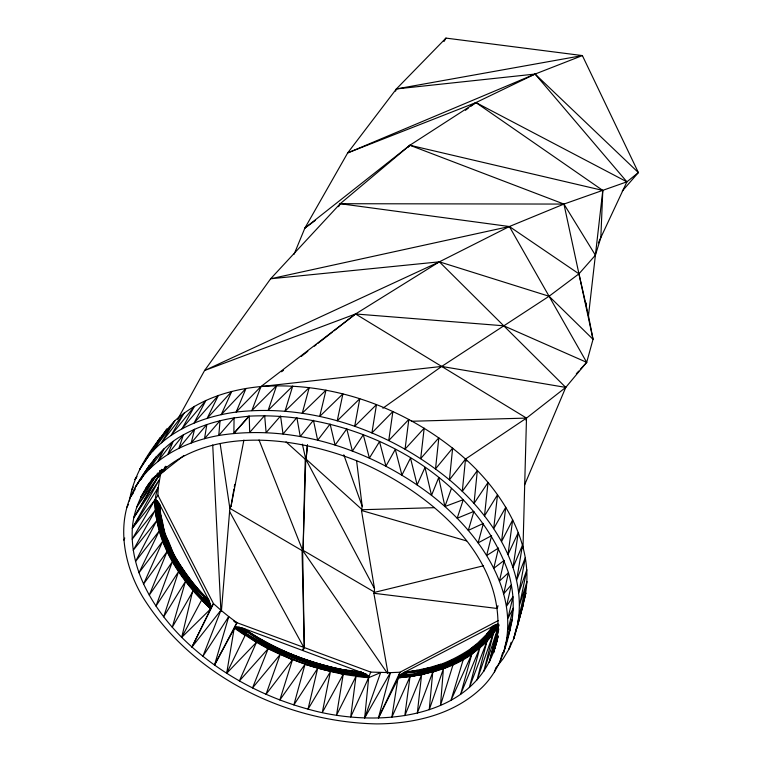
<?xml version="1.0" encoding="UTF-8"?>
<svg xmlns="http://www.w3.org/2000/svg" width="762" height="762" viewBox="0 0 762 762"><rect width="100%" height="100%" fill="white"/><g stroke="black" fill="none" stroke-linecap="round" stroke-linejoin="round"><path stroke-width="1.14" d="M160.696 473.354L158.267 487.413L157.905 495.195L213.465 603.609L220.932 610.229L191.948 647.062L210.683 608.914L210.712 605.257L208.807 600.065L159.839 504.806C158.82 503.453 157.01 498.7 154.696 500.301L132.35 528.266C129.797 570.09 153.286 608.581 181.718 637.356C216.503 671.922 260.871 696.22 308.048 709.127C374.332 728.186 478.06 721.452 497.195 639.937M155.21 499.891C154.295 542.62 180.661 580.768 210.683 608.914L181.718 637.356L193.024 589.493C179.184 573.71 167.773 555.803 161.382 535.705C156.362 520.446 151.743 503.015 158.267 487.413L132.35 528.266C133.502 511.54 140.275 495.833 149.857 482.241M156.115 513.455L158.639 512.283L158.744 502.901C160.801 541.372 182.832 575.662 209.683 601.99C180.842 576.596 159.753 540.182 157.543 501.253L155.248 502.444C156.239 544.249 181.413 580.634 210.874 608.371L213.465 603.609L191.948 647.062M507.197 637.88L509.93 630.012L506.473 641.537L512.226 619.363L507.873 630.212L513.255 608.238L507.902 618.43L512.988 596.694L506.511 606.257L511.397 584.816L503.692 593.788L508.464 572.691L499.434 581.111L504.187 560.384L493.738 568.328L498.567 548.011L486.623 555.536L491.623 535.657L478.126 542.858L483.394 523.408L468.297 530.39L473.926 511.388L457.2 518.236L463.267 499.682L444.903 506.53L438.693 477.622L431.521 495.357L425.005 467.487L417.147 484.842L410.489 458.057L401.917 475.069L395.288 449.409L385.943 466.125L379.514 441.617L369.389 458.105L363.303 434.759L352.387 451.085L346.796 428.882L335.09 445.113L330.117 424.043L317.659 440.255L313.439 420.262L300.257 436.531L296.866 417.576L283.026 433.978L280.559 415.995L266.128 432.606L264.643 415.528L249.688 432.416L249.241 416.147L233.867 433.378L234.077 417.909L249.241 416.147C353.616 410.918 472.307 470.287 508.464 572.691C513.845 591.255 515.064 611.248 509.93 630.012C505.244 651.681 497.281 673.589 480.508 688.905C452.79 714.804 413.595 723.767 376.609 723.9C285.112 722.062 191.881 675.884 142.894 597.198C123.396 564.661 115.262 521.408 135.369 487.194C147.295 466.554 161.811 446.361 183.347 434.902C199.044 426.158 216.398 420.815 234.077 417.909L218.77 435.483C185.947 441.379 152.781 457.591 135.369 487.194L149.476 465.382L141.561 477.965L156.191 456.724L149.047 469.373L164.087 448.713L157.801 461.505L173.155 441.417L167.783 454.428L183.347 434.902L178.937 448.227L194.596 429.244L191.205 442.96L206.854 424.482L204.511 438.693L220.047 420.691L218.77 435.483C293.999 423.424 371.808 449.809 431.521 495.357C477.745 531.352 521.446 590.788 503.73 652.32L505.92 642.337M286.055 441.941L305.229 459.219L303.066 550.326L374.275 592.007L373.866 593.274L387.982 673.256M498.586 630.726L489.252 662.369L498.748 625.24C480.803 657.111 443.989 670.322 409.985 676.732L391.839 717.261L398.031 677.894L421.577 674.827L430.673 671.979L430.301 669.198L429.254 667.702L403.05 673.113L399.507 675.865L378.428 718.033L390.401 672.636L400.012 672.227L498.31 620.544M155.781 499.91C156.953 541.515 180.861 579.13 210.912 606.457C182.832 577.948 157.553 542.077 156.858 500.567M498.081 636.441L496.548 642.185C509.511 559.318 432.025 494.528 364.226 463.868C296.58 434.997 196.558 421.738 146.047 488.166L149.828 482.356M522.989 548.297L526.494 418.1L565.747 387.41L586.692 362.35L593.036 339.319L588.474 315.725L578.949 273.844L509.378 226.524L340.223 203.711L270.634 278.778L204.578 370.522L177.613 419.357M302.362 444.132L305.762 459.162L303.066 550.326L302.038 550.574L229.857 508.33L220.123 443.551M159.61 512.207L159.839 504.806C161.601 541.611 182.947 574.929 208.807 600.065C194.615 587.683 184.585 571.481 174.25 555.917C171.25 548.602 169.002 540.849 164.744 534.133C163.173 526.818 162.611 519.122 159.61 512.207L158.639 512.283M418.49 674.646L418.252 671.855L417.243 670.35L404.755 672.122L403.05 673.113C438.941 671.922 476.345 655.139 496.605 624.383L498.748 624.63L493.347 633.441L477.088 679.856L487.013 641.023L498.748 625.24L483.746 671.474L493.347 633.441C484.699 643.309 474.945 652.262 463.496 658.787L450.98 700.288L471.773 654.225C476.698 649.71 482.251 645.89 487.013 641.023L469.363 687.476L479.803 647.967L460.629 694.296L471.773 654.225C450.237 669.95 423.824 674.932 398.031 677.894M210.931 608.057L193.186 590.883L172.269 627.259L185.471 581.396L163.668 616.82L178.527 571.643L155.981 606.085L172.383 561.68L149.276 595.122L167.088 551.555L143.589 583.997L162.677 541.315L138.989 572.767L159.201 531.009L135.522 561.508L156.696 520.703L133.236 550.278L155.181 510.445L132.169 539.172L154.696 500.301L155.248 502.444L155.4 499.862M374.275 592.007L374.523 588.702L361.483 510.483L362.198 506.311L356.559 460.543M226.685 673.284L245.116 635.432L234.229 628.031L226.685 673.284L256.442 642.337L257.747 642.137L268.148 648.71C276.406 651.71 284.302 656.13 292.475 659.768L279.845 699.973L304.981 664.397C324.841 669.922 344.957 676.313 365.789 676.675L365.893 674.122C321.545 669.065 277.292 654.396 241.259 627.678C270.586 648.11 304.219 661.073 338.814 669.103L338.185 672.627C300.752 666.712 266.062 648.348 234.82 627.459L214.503 665.074L228.752 616.582L220.932 610.229L202.892 656.311L228.752 616.582L236.887 622.678L370.732 672.094L390.401 672.636L364.684 717.928L368.694 677.447L367.836 675.684L365.893 674.122L243.659 628.44L238.801 627.164L234.82 627.459C272.91 657.282 320.983 671.998 368.627 676.904M221.39 611.362L229.857 508.33M352.025 675.056L352.454 671.493C313.734 664.788 276.054 650.891 243.659 628.44C279.159 652.634 320.897 667.979 363.693 672.913L352.454 672.322M405.46 672.798C428.854 670.55 451.466 661.797 470.849 648.614L472.583 650.891L472.926 652.691C450.761 666.159 425.529 674.846 399.507 675.865C436.216 671.484 477.469 658.635 496.605 624.383L404.755 672.122L405.727 673.656L405.832 676.446L398.459 677.085M307.41 444.989L306.086 459.153L361.76 509.34M307.486 444.989L306.086 459.153L305.229 459.219M155.962 501.939L156.153 500.062L156.829 501.577M585.949 305.267L586.207 302.933M588.474 315.725L602.799 190.424L475.936 102.575L347.691 152.914L304.886 228.076L294.084 254.279M183.937 455.486L164.401 470.859L161.63 470.164L161.201 473.583L157.848 477.126L136.579 507.34L157.667 473.088M368.532 676.656L365.789 676.675L368.637 677.704L355.959 676.418L350.701 716.966L368.637 677.704L380.629 672.598L364.684 717.928M526.18 420.453L526.494 418.1L355.568 313.973L204.578 370.522L439.369 261.833L509.378 226.524L563.937 204.073L626.897 181.832L638.394 172.583L582.378 55.578L445.97 38.1L396.392 88.935L347.691 152.914L535.105 74.057L582.378 55.578L396.392 88.935L395.564 91.154M325.164 665.921L324.336 669.388M338.185 672.627L343.186 674.427L336.537 715.166L355.959 676.418M229.895 507.825L230.972 506.511L233.915 489.099M234.305 486.775L234.696 484.461M498.672 624.497L495.538 629.717L494.443 627.269L494.871 624.983C480.07 647.452 455.552 661.673 429.92 668.36M129.397 501.044C134.322 469.983 154.334 443.417 174.936 420.653C198.415 399.412 229.895 389.411 260.966 386.553L441.693 366.436L565.747 387.41L524.713 484.67M230.972 506.511L243.907 440.055M497.424 607.981L497.967 605.676M509.645 646.7L509.111 648.957L503.377 658.416L496.519 667.15M311.601 661.978L310.572 665.378M498.224 631.241L498.796 628.964M516.446 627.688L513.655 638.823L509.111 648.957L511.178 642.252M517.846 622.125L518.684 618.782M489.252 662.369L498.643 626.221M497.1 640.128L493.538 652.586L497.986 635.47M304.981 664.397L293.875 704.926L317.64 668.398L308.048 709.127L330.403 671.741L322.297 712.546L343.186 674.427M160.753 470.411L159.41 475.336L161.63 470.164L160.753 470.411L158.934 475.831L160.039 470.849L157.686 477.374L133.817 517.627L159.268 479.765L132.35 528.266M493.538 652.586L497.967 636.899M158.477 476.355L160.039 470.849L158.258 476.612M499.701 662.502L502.72 652.434M160.306 474.431L161.63 470.164M382.886 408.213L441.693 366.436L549.069 296.256L578.949 273.844L595.398 255.184L600.827 237.601L602.799 190.424L409.87 145.247L304.886 228.076L315.392 220.37M494.443 672.027L495.9 667.55M157.686 477.374L159.401 472.192M298.18 657.292L296.951 660.625M398.288 677.361L400.012 672.227L378.428 718.033M521.627 609.133C540.487 553.383 506.073 495.548 465.515 459.057C410.223 409.889 335.27 381.105 260.966 386.553L236.153 412.061C201.72 416.643 166.497 431.121 145.542 459.991L166.878 428.939L152.8 451.066L174.936 420.653L161.325 442.836L184.156 413.09L171.069 435.369L194.51 406.317L182.004 428.758L205.94 400.412L194.053 423.053L218.389 395.421L207.15 418.338L231.762 391.42L221.218 414.652L245.993 388.449L236.153 412.061C312.62 403.269 390.62 431.435 449.428 479.831C494.29 517.179 534.533 578.625 513.655 638.823L523.446 603.933L516.941 628.078L525.875 592.998L518.932 616.772L527.018 581.568L519.56 604.971L526.856 569.738L518.798 592.769L525.351 557.565L516.626 580.225L522.484 545.135L513.026 567.452L518.265 532.543L507.997 554.536L512.683 519.884L501.548 541.572L505.758 507.254L493.7 528.666L497.529 494.748L484.499 515.931L488.032 482.479L474.012 503.472L477.336 470.554L462.286 491.404L465.515 459.057L526.494 418.1L411.328 421.262M444.903 506.53L451.466 488.375M164.925 467.039L162.849 472.126L161.201 473.583L162.582 470.106L162.849 472.126L164.401 470.859L166.211 466.563M370.732 672.094L368.684 677.18L365.789 676.675M123.873 540.125L124.768 538.001M284.988 651.891L283.559 655.139M302.552 650.148L303.781 647.319L229.457 511.302M303.085 650.453L304.305 647.624L302.647 550.402L259.032 439.979M234.572 627.621L236.887 622.678L233.734 621.116M598.332 242.926L626.897 181.832L535.105 74.057L396.392 88.935M339.204 205.854L340.223 203.711L409.87 145.247L475.936 102.575L535.105 74.057L638.394 172.583L622.268 191.062M270.462 648.967L272.082 645.805M245.116 635.432L247.46 631.727M214.503 665.074L236.887 622.678L234.782 621.906M181.718 637.356L201.606 600.075L204.74 596.96M257.747 642.137L259.547 639.07M495.538 629.717L498.434 624.326C489.776 638.223 477.583 649.7 463.439 657.892L463.496 658.787M163.563 470.249L165.745 466.23M161.839 469.354L160.706 471.411L161.963 469.459M126.892 507.263L128.559 504.263M131.493 490.137L133.236 487.07M495.386 628.879L498.129 624.23L495.014 628.04L497.415 624.23M154.972 446.437L160.03 437.883L139.57 469.535L151.181 452.199M133.817 517.627L160.325 473.288M135.379 488.842L130.473 496.986L133.112 493.366M140.903 479.689L142.751 476.631M157.905 495.195L155.029 499.977L155.248 502.444M136.712 476.593L134.884 479.612L136.855 476.717M153.181 449.399L154.4 447.389L153.114 449.313M153.943 477.46L152.733 479.441L154.667 476.46M444.103 41.11L445.97 38.1L443.97 41.043M153.105 477.812L140.656 497.491L155.4 475.907M157.848 477.126L160.315 473.25M338.299 206.692L340.223 203.711L563.937 204.073L595.398 255.184M151.086 480.422L152.343 478.488M292.475 659.768L266.033 694.306L280.178 654.529L252.527 687.943L268.148 648.71L239.382 680.923L256.442 642.337L235.668 627.164C274.777 654.368 320.697 671.874 368.227 676.151M408.346 147.066L409.87 145.247L563.937 204.073L593.036 339.319L549.069 296.256L439.369 261.833L270.634 278.778L509.378 226.524L586.692 362.35L580.32 369.341M193.024 589.493L195.824 587.169M233.867 433.378L248.86 416.176M576.339 373.723L578.729 371.094M184.795 579.206L187.728 577.024M489.013 638.137L488.537 636.422L486.651 634.184L493.024 625.85L493.709 626.602L486.651 634.184L479.231 641.785L470.849 648.614L479.87 642.48L481.451 645.814M177.46 568.623L180.518 566.585M171.079 557.803L174.25 555.917M165.697 546.802L168.974 545.078M487.309 634.908L479.231 641.785L479.87 642.48M161.382 535.705L164.744 534.133M158.182 524.561L161.611 523.151M281.607 371.77L283.483 370.303M301.266 356.406L307.819 351.282M314.373 346.167L316.249 344.7M318.125 343.233L332.165 332.261M334.042 330.803L355.568 313.973L439.369 261.833L565.747 387.41M465.42 110.29L468.287 108.185M471.154 106.08L475.936 102.575L626.897 181.832M451.504 659.844L453.209 663.15L442.265 668.445L432.74 672.179L430.673 671.979M453.209 663.15L453.247 664.045L443.408 668.779L442.265 668.445L440.703 664.207L417.928 671.008M374.39 592.388L483.565 565.775M405.727 673.656L401.307 674.313L405.879 674.589L400.393 675.046M405.917 675.542L399.069 676.332L409.985 676.732L404.832 715.623L421.577 674.827L417.328 713.108L432.74 672.179L429.244 709.708L443.408 668.779L440.484 705.431L453.247 664.045M365.97 675.78L367.836 675.684C320.935 670.474 275.606 653.339 236.277 627.069L245.945 633.908M361.855 509.721L434.14 507.683M366.065 674.837L366.932 674.865M352.454 671.493L361.34 671.922L338.814 669.103M352.377 673.237L365.893 674.122M373.866 593.274L497.405 608.505M361.483 510.483L466.535 540.896M586.692 362.35L503.739 325.793L355.568 313.973L260.966 386.553L251.851 410.594L276.577 385.753L268.186 410.28L292.703 386.086L285.036 411.147L309.229 387.553L302.257 413.195L326.003 390.163L319.707 416.423L342.91 393.897L337.233 420.805L359.778 398.726L354.682 426.32L376.485 404.632L371.904 432.911L392.887 411.547L388.744 440.541L408.832 419.433L405.051 449.132L424.186 428.196L420.691 458.6L438.836 437.788L435.521 468.868L452.647 448.104L449.428 479.831L465.515 459.057L466.677 461.115M246.964 632.365L238.801 627.164L246.45 633.117L237.525 627.05M210.874 608.371L201.606 600.075L210.798 608.657M493.709 626.602L494.443 627.269M210.96 607.743L202.044 599.389L210.96 607.095L202.625 598.684M210.712 605.257L203.302 598.018L210.417 604.085L204.016 597.427M461.582 654.644L463.439 657.892M302.647 550.402L387.515 673.446M305.762 459.162L374.523 588.702M343.795 454.79L362.198 506.311M212.722 444.989L220.923 611.324M302.038 550.574L304.305 647.624M157.543 501.253L157.686 512.521"/></g></svg>
